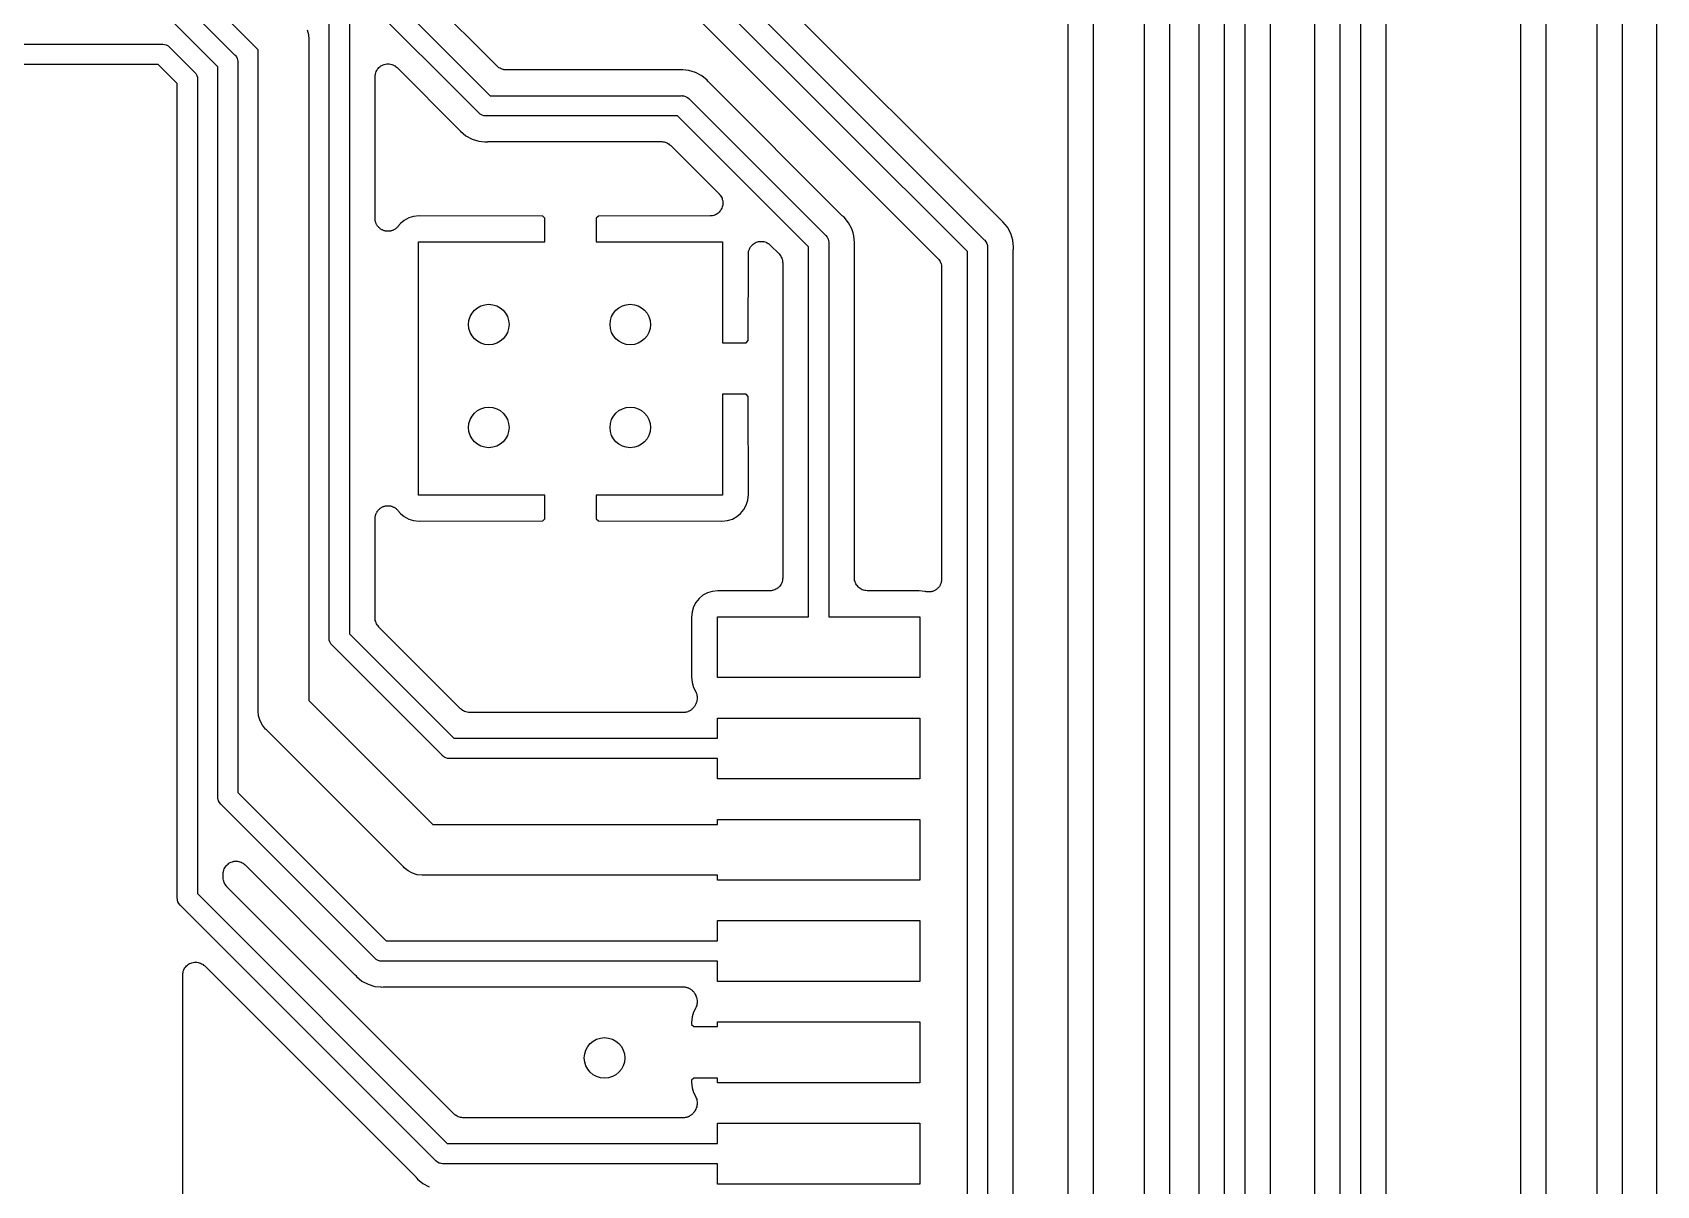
# Model space of a CAD drawing. Extents: x 49 to 143, y -158 to -38.
# Drawn here: x 126.81 to 142.85, y -92.06 to -80.68 of the extents above; entities that cross this region are included whole.
import ezdxf

# ---------------------------------------------------------------- set-up
doc = ezdxf.new("R2010")
doc.units = 0
doc.layers.add('BLACK', color=7, linetype='CONTINUOUS')

msp = doc.modelspace()

# ---------------------------------------------------------------- linework, layer by layer
at = {"layer": 'BLACK', "linetype": 'CONTINUOUS'}
for p, q in [((142.85, -38.2393), (142.85, -147.177)), ((142.261, -68.7447), (142.261, -126.15)), ((142.515, -126.131), (142.515, -68.7634)), ((141.761, -126.058), (141.761, -68.836)), ((141.507, -68.9938), (141.507, -116.2)), ((139.727, -99.5266), (139.727, -73.0537)), ((139.927, -73.0172), (139.927, -99.5631)), ((140.181, -99.5444), (140.181, -73.0359)), ((139.473, -73.2115), (139.473, -99.3688)), ((136.378, -82.537), (128.645, -74.8044)), ((128.452, -74.9708), (136.211, -82.7298)), ((136.044, -82.8454), (128.337, -75.138)), ((138.784, -76.9669), (138.784, -98.5471)), ((138.584, -98.5106), (138.584, -77.0034)), ((139.038, -98.5284), (139.038, -76.9856)), ((138.33, -77.1612), (138.33, -98.3528)), ((131.399, -81.0158), (128.001, -77.6174)), ((137.791, -77.5585), (137.791, -96.8887)), ((138.045, -96.87), (138.045, -77.5772)), ((127.808, -77.7838), (131.331, -81.307)), ((137.291, -96.7974), (137.291, -77.6498)), ((137.037, -77.8076), (137.037, -96.6396)), ((131.216, -81.4742), (127.692, -77.951)), ((129.041, -80.8554), (127.242, -79.056)), ((127.192, -79.2888), (128.808, -80.9055)), ((128.641, -81.0211), (127.076, -79.456)), ((132.697, -79.8574), (135.753, -82.9134)), ((129.523, -80.6557), (129.537, -80.7029)), ((129.741, -86.6561), (129.741, -80.5655)), ((129.941, -80.5289), (129.941, -86.6196)), ((116.923, -80.799), (128.09, -80.799)), ((128.09, -80.799), (128.095, -80.7985)), ((128.095, -80.7985), (128.1, -80.799)), ((128.1, -80.799), (128.1, -80.799)), ((128.1, -80.799), (128.114, -80.8004)), ((128.114, -80.8004), (128.133, -80.8062)), ((128.133, -80.8062), (128.15, -80.8155)), ((128.15, -80.8155), (128.166, -80.8279)), ((128.166, -80.8279), (128.169, -80.8318)), ((128.169, -80.8318), (128.408, -81.0712)), ((129.537, -80.7029), (129.542, -80.7519)), ((129.542, -80.7519), (129.541, -80.7641)), ((129.541, -80.7641), (129.541, -87.2775)), ((128.808, -80.9055), (128.812, -80.9086)), ((128.812, -80.9086), (128.825, -80.9239)), ((128.825, -80.9239), (128.834, -80.9412)), ((128.834, -80.9412), (128.837, -80.9529)), ((128.837, -80.9529), (128.84, -80.96)), ((128.84, -80.96), (128.84, -80.9601)), ((128.84, -80.9601), (128.841, -80.9748)), ((128.841, -80.9748), (128.841, -80.9748)), ((128.841, -80.9748), (128.842, -80.9797)), ((128.842, -80.9797), (128.841, -80.9846)), ((128.841, -80.9846), (128.841, -88.1866)), ((129.041, -87.3688), (129.041, -80.8554)), ((130.298, -80.9948), (130.31, -80.9937)), ((130.298, -80.9949), (130.298, -80.9948)), ((130.31, -80.9937), (130.322, -80.9926)), ((130.322, -80.9926), (130.323, -80.9926)), ((130.323, -80.9926), (130.323, -80.9926)), ((130.323, -80.9926), (130.335, -80.9939)), ((130.335, -80.9939), (130.347, -80.9951)), ((128.053, -80.999), (116.887, -80.999)), ((128.241, -81.1868), (128.053, -80.999)), ((128.408, -81.0712), (128.412, -81.0743)), ((128.412, -81.0743), (128.425, -81.0896)), ((128.425, -81.0896), (128.43, -81.1006)), ((128.43, -81.1006), (128.434, -81.1069)), ((128.434, -81.1069), (128.44, -81.1258)), ((128.44, -81.1258), (128.44, -81.1261)), ((128.44, -81.1261), (128.441, -81.1405)), ((128.441, -81.1405), (128.441, -81.1405)), ((128.441, -81.1405), (128.441, -81.1454)), ((128.441, -81.1454), (128.441, -81.1503)), ((128.441, -81.1503), (128.441, -89.1836)), ((128.641, -88.2231), (128.641, -81.0211)), ((130.195, -81.1178), (130.196, -81.1055)), ((130.195, -81.1182), (130.195, -81.1178)), ((130.195, -81.1183), (130.195, -81.1182)), ((130.195, -81.1196), (130.195, -81.1183)), ((130.195, -81.1183), (130.195, -81.1183)), ((130.195, -82.5186), (130.195, -81.1196)), ((130.196, -81.1055), (130.198, -81.0936)), ((130.198, -81.0932), (130.202, -81.0814)), ((130.198, -81.0934), (130.198, -81.0932)), ((130.198, -81.0936), (130.198, -81.0934)), ((130.202, -81.0814), (130.205, -81.07)), ((130.205, -81.0695), (130.211, -81.0589)), ((130.205, -81.0698), (130.205, -81.0695)), ((130.205, -81.07), (130.205, -81.0698)), ((130.211, -81.0589), (130.217, -81.0482)), ((130.217, -81.0478), (130.225, -81.0386)), ((130.217, -81.048), (130.217, -81.0478)), ((130.217, -81.0482), (130.217, -81.048)), ((130.225, -81.0386), (130.233, -81.0292)), ((130.233, -81.0288), (130.243, -81.0213)), ((130.233, -81.029), (130.233, -81.0288)), ((130.233, -81.0292), (130.233, -81.029)), ((130.243, -81.0213), (130.252, -81.0136)), ((130.252, -81.0135), (130.253, -81.0133)), ((130.252, -81.0136), (130.252, -81.0135)), ((130.253, -81.0133), (130.263, -81.0077)), ((130.263, -81.0077), (130.274, -81.002)), ((130.274, -81.0018), (130.286, -80.9984)), ((130.274, -81.0019), (130.274, -81.0018)), ((130.274, -81.002), (130.274, -81.0019)), ((130.286, -80.9984), (130.298, -80.9949)), ((130.298, -80.9949), (130.298, -80.9949)), ((130.347, -80.9951), (130.347, -80.9952)), ((130.347, -80.9952), (130.348, -80.9952)), ((130.348, -80.9952), (130.359, -80.9988)), ((130.359, -80.9988), (130.371, -81.0023)), ((130.371, -81.0023), (130.371, -81.0024)), ((130.371, -81.0024), (130.371, -81.0025)), ((130.371, -81.0025), (130.382, -81.0084)), ((130.382, -81.0084), (130.393, -81.014)), ((130.393, -81.014), (130.393, -81.0142)), ((130.393, -81.0142), (130.393, -81.0143)), ((130.393, -81.0143), (130.402, -81.022)), ((130.402, -81.022), (130.412, -81.0298)), ((130.412, -81.0298), (131.023, -81.6406)), ((131.408, -81.0232), (131.399, -81.0158)), ((131.417, -81.0308), (131.408, -81.0232)), ((131.418, -81.0311), (131.417, -81.0308)), ((131.418, -81.0315), (131.418, -81.0311)), ((131.429, -81.0371), (131.418, -81.0315)), ((131.439, -81.0427), (131.429, -81.0371)), ((131.44, -81.0429), (131.439, -81.0427)), ((131.44, -81.0432), (131.44, -81.0429)), ((131.451, -81.0467), (131.44, -81.0432)), ((131.463, -81.0502), (131.451, -81.0467)), ((131.463, -81.0503), (131.463, -81.0502)), ((131.464, -81.0505), (131.463, -81.0503)), ((131.476, -81.0517), (131.464, -81.0505)), ((131.487, -81.053), (131.476, -81.0517)), ((131.488, -81.053), (131.487, -81.053)), ((131.489, -81.053), (131.488, -81.053)), ((131.488, -81.053), (131.488, -81.053)), ((133.199, -81.053), (131.489, -81.053)), ((131.489, -81.053), (131.489, -81.053)), ((133.205, -81.0525), (133.199, -81.053)), ((133.21, -81.0525), (133.205, -81.0525)), ((133.212, -81.0524), (133.21, -81.0525)), ((133.223, -81.0513), (133.212, -81.0524)), ((133.234, -81.0524), (133.223, -81.0513)), ((133.292, -81.0581), (133.234, -81.0524)), ((133.234, -81.0524), (133.234, -81.0524)), ((133.359, -81.0784), (133.292, -81.0581)), ((133.421, -81.1112), (133.359, -81.0784)), ((133.475, -81.1555), (133.421, -81.1112)), ((128.241, -89.2201), (128.241, -81.1868)), ((131.331, -81.307), (133.218, -81.307)), ((133.218, -81.307), (133.223, -81.3065)), ((133.223, -81.3065), (133.228, -81.307)), ((133.228, -81.307), (133.228, -81.307)), ((133.228, -81.307), (133.243, -81.3084)), ((133.243, -81.3084), (133.261, -81.3142)), ((133.261, -81.3142), (133.279, -81.3235)), ((133.482, -81.1642), (133.475, -81.1555)), ((133.485, -81.1679), (133.482, -81.1642)), ((133.489, -81.1721), (133.485, -81.1679)), ((133.49, -81.1734), (133.489, -81.1721)), ((134.809, -82.492), (133.49, -81.1734)), ((131.219, -81.4781), (131.216, -81.4742)), ((133.279, -81.3235), (133.294, -81.3359)), ((133.294, -81.3359), (133.297, -81.3398)), ((133.297, -81.3398), (134.642, -82.6848)), ((131.222, -81.4812), (131.219, -81.4781)), ((131.225, -81.4834), (131.222, -81.4812)), ((131.222, -81.4812), (131.222, -81.4812)), ((131.234, -81.4905), (131.225, -81.4834)), ((131.251, -81.4998), (131.234, -81.4905)), ((131.27, -81.5056), (131.251, -81.4998)), ((131.285, -81.507), (131.27, -81.5056)), ((131.29, -81.5075), (131.285, -81.507)), ((131.285, -81.507), (131.285, -81.507)), ((131.295, -81.507), (131.29, -81.5075)), ((133.182, -81.507), (131.295, -81.507)), ((134.475, -82.8004), (133.182, -81.507)), ((131.023, -81.6406), (131.024, -81.6419)), ((131.024, -81.6419), (131.027, -81.6461)), ((131.027, -81.6461), (131.031, -81.6498)), ((131.031, -81.6498), (131.038, -81.6585)), ((131.038, -81.6585), (131.092, -81.7028)), ((131.092, -81.7028), (131.154, -81.7356)), ((131.154, -81.7356), (131.22, -81.7559)), ((131.22, -81.7559), (131.279, -81.7616)), ((131.279, -81.7616), (131.279, -81.7616)), ((131.279, -81.7616), (131.29, -81.7627)), ((131.29, -81.7627), (131.301, -81.7616)), ((131.301, -81.7616), (131.303, -81.7614)), ((131.303, -81.7614), (131.308, -81.7615)), ((131.308, -81.7615), (131.313, -81.761)), ((131.313, -81.761), (133.024, -81.761)), ((133.024, -81.761), (133.024, -81.761)), ((133.024, -81.761), (133.024, -81.761)), ((133.024, -81.761), (133.024, -81.761)), ((133.024, -81.761), (133.026, -81.761)), ((133.026, -81.761), (133.037, -81.7623)), ((133.037, -81.7623), (133.049, -81.7635)), ((133.049, -81.7635), (133.05, -81.7637)), ((133.05, -81.7637), (133.05, -81.7638)), ((133.05, -81.7638), (133.061, -81.7673)), ((133.061, -81.7673), (133.073, -81.7708)), ((133.073, -81.7708), (133.073, -81.7711)), ((133.073, -81.7711), (133.074, -81.7713)), ((133.074, -81.7713), (133.084, -81.7769)), ((133.084, -81.7769), (133.094, -81.7825)), ((133.094, -81.7825), (133.095, -81.7829)), ((133.095, -81.7829), (133.096, -81.7832)), ((133.096, -81.7832), (133.104, -81.7907)), ((133.104, -81.7907), (133.114, -81.7982)), ((133.114, -81.7982), (133.593, -82.2775)), ((133.593, -82.2775), (133.594, -82.2783)), ((133.594, -82.2783), (133.594, -82.2783)), ((133.594, -82.2783), (133.594, -82.2784)), ((133.594, -82.2784), (133.594, -82.2788)), ((133.594, -82.2788), (133.602, -82.2883)), ((133.602, -82.2883), (133.609, -82.2976)), ((133.614, -82.4276), (133.608, -82.4382)), ((133.608, -82.4382), (133.608, -82.4384)), ((133.609, -82.2976), (133.609, -82.2979)), ((133.609, -82.2979), (133.61, -82.2982)), ((133.61, -82.2982), (133.615, -82.309)), ((133.62, -82.417), (133.614, -82.4276)), ((133.615, -82.309), (133.621, -82.3196)), ((133.624, -82.4049), (133.62, -82.4164)), ((133.62, -82.4164), (133.62, -82.4167)), ((133.62, -82.4167), (133.62, -82.417)), ((133.621, -82.3196), (133.621, -82.3199)), ((133.621, -82.3199), (133.621, -82.3202)), ((133.621, -82.3202), (133.624, -82.3319)), ((133.624, -82.3319), (133.628, -82.3434)), ((133.627, -82.3933), (133.624, -82.4049)), ((133.628, -82.3927), (133.627, -82.393)), ((133.627, -82.393), (133.627, -82.3933)), ((133.628, -82.3434), (133.628, -82.3437)), ((133.628, -82.3437), (133.628, -82.344)), ((133.628, -82.344), (133.629, -82.3561)), ((133.629, -82.3808), (133.628, -82.3927)), ((133.629, -82.3561), (133.63, -82.368)), ((133.63, -82.3687), (133.629, -82.3808)), ((133.63, -82.368), (133.63, -82.3683)), ((133.63, -82.3683), (133.63, -82.3687)), ((130.196, -82.5246), (130.195, -82.5186)), ((130.196, -82.5306), (130.196, -82.5246)), ((130.197, -82.5369), (130.196, -82.5306)), ((130.197, -82.5432), (130.197, -82.5369)), ((130.199, -82.549), (130.197, -82.5432)), ((130.2, -82.5549), (130.199, -82.549)), ((130.203, -82.5609), (130.2, -82.5549)), ((130.205, -82.567), (130.203, -82.5609)), ((130.207, -82.5723), (130.205, -82.567)), ((130.21, -82.5779), (130.207, -82.5723)), ((130.213, -82.5832), (130.21, -82.5779)), ((130.216, -82.5889), (130.213, -82.5832)), ((130.22, -82.5935), (130.216, -82.5889)), ((130.223, -82.5985), (130.22, -82.5935)), ((130.228, -82.6031), (130.223, -82.5985)), ((130.445, -82.5695), (130.42, -82.5991)), ((130.483, -82.5378), (130.445, -82.5695)), ((130.527, -82.5142), (130.483, -82.5378)), ((130.575, -82.4997), (130.527, -82.5142)), ((130.631, -82.4942), (130.575, -82.4997)), ((131.85, -82.4959), (130.631, -82.4942)), ((131.871, -82.5169), (131.85, -82.4959)), ((131.871, -82.75), (131.871, -82.5169)), ((132.4, -82.4959), (132.379, -82.5169)), ((132.379, -82.5169), (132.379, -82.75)), ((133.503, -82.4943), (132.4, -82.4959)), ((133.515, -82.4932), (133.503, -82.4943)), ((133.527, -82.492), (133.515, -82.4932)), ((133.528, -82.4919), (133.527, -82.492)), ((133.539, -82.4884), (133.528, -82.4919)), ((133.528, -82.4919), (133.528, -82.4919)), ((133.551, -82.4849), (133.539, -82.4884)), ((133.552, -82.4847), (133.551, -82.4848)), ((133.551, -82.4848), (133.551, -82.4849)), ((133.562, -82.4791), (133.552, -82.4847)), ((133.573, -82.4734), (133.562, -82.4791)), ((133.574, -82.473), (133.573, -82.4732)), ((133.573, -82.4732), (133.573, -82.4734)), ((133.583, -82.4654), (133.574, -82.473)), ((133.592, -82.4578), (133.583, -82.4654)), ((133.593, -82.4573), (133.592, -82.4575)), ((133.592, -82.4575), (133.592, -82.4578)), ((133.6, -82.448), (133.593, -82.4573)), ((133.608, -82.4387), (133.6, -82.448)), ((133.608, -82.4384), (133.608, -82.4387)), ((134.813, -82.4954), (134.809, -82.492)), ((134.816, -82.4992), (134.813, -82.4954)), ((134.818, -82.5003), (134.816, -82.4992)), ((134.827, -82.5075), (134.818, -82.5003)), ((134.871, -82.5614), (134.827, -82.5075)), ((134.904, -82.6229), (134.871, -82.5614)), ((136.382, -82.5404), (136.378, -82.537)), ((136.385, -82.5442), (136.382, -82.5404)), ((136.387, -82.5453), (136.385, -82.5442)), ((136.396, -82.5525), (136.387, -82.5453)), ((136.44, -82.6064), (136.396, -82.5525)), ((130.232, -82.6081), (130.228, -82.6031)), ((130.237, -82.6119), (130.232, -82.6081)), ((130.241, -82.6162), (130.237, -82.6119)), ((130.246, -82.6198), (130.241, -82.6162)), ((130.251, -82.6239), (130.246, -82.6198)), ((130.256, -82.6267), (130.251, -82.6239)), ((130.261, -82.6301), (130.256, -82.6267)), ((130.267, -82.6326), (130.261, -82.6301)), ((130.273, -82.6357), (130.267, -82.6326)), ((130.279, -82.6374), (130.273, -82.6357)), ((130.284, -82.6398), (130.279, -82.6374)), ((130.29, -82.6411), (130.284, -82.6398)), ((130.297, -82.643), (130.29, -82.6411)), ((130.302, -82.6436), (130.297, -82.643)), ((130.308, -82.6448), (130.302, -82.6436)), ((130.315, -82.6449), (130.308, -82.6448)), ((130.321, -82.6456), (130.315, -82.6449)), ((130.327, -82.645), (130.321, -82.6456)), ((130.333, -82.6451), (130.327, -82.645)), ((130.339, -82.6439), (130.333, -82.6451)), ((130.346, -82.6433), (130.339, -82.6439)), ((130.352, -82.6416), (130.346, -82.6433)), ((130.358, -82.6405), (130.352, -82.6416)), ((130.363, -82.6381), (130.358, -82.6405)), ((130.37, -82.6363), (130.363, -82.6381)), ((130.375, -82.6335), (130.37, -82.6363)), ((130.381, -82.6313), (130.375, -82.6335)), ((130.386, -82.6278), (130.381, -82.6313)), ((130.392, -82.6248), (130.386, -82.6278)), ((130.396, -82.6211), (130.392, -82.6248)), ((130.401, -82.6178), (130.396, -82.6211)), ((130.406, -82.6133), (130.401, -82.6178)), ((130.411, -82.6093), (130.406, -82.6133)), ((130.415, -82.6047), (130.411, -82.6093)), ((130.419, -82.6005), (130.415, -82.6047)), ((130.42, -82.5991), (130.419, -82.6005)), ((130.625, -85.25), (130.625, -82.75)), ((130.625, -82.75), (131.871, -82.75)), ((132.379, -82.75), (133.625, -82.75)), ((133.625, -82.75), (133.625, -83.746)), ((133.949, -82.7599), (133.96, -82.7543)), ((133.96, -82.754), (133.972, -82.7506)), ((133.96, -82.7542), (133.96, -82.754)), ((133.96, -82.7543), (133.96, -82.7542)), ((133.972, -82.7506), (133.983, -82.7472)), ((133.983, -82.7472), (133.984, -82.7472)), ((133.984, -82.7471), (133.996, -82.746)), ((133.984, -82.7472), (133.984, -82.7471)), ((133.996, -82.746), (134.008, -82.7449)), ((134.008, -82.7449), (134.008, -82.7449)), ((134.008, -82.7449), (134.009, -82.7449)), ((134.009, -82.7449), (134.021, -82.7461)), ((134.021, -82.7461), (134.033, -82.7474)), ((134.033, -82.7474), (134.033, -82.7475)), ((134.033, -82.7475), (134.033, -82.7475)), ((134.033, -82.7475), (134.045, -82.7511)), ((134.045, -82.7511), (134.056, -82.7546)), ((134.056, -82.7546), (134.057, -82.7548)), ((134.057, -82.7548), (134.057, -82.7549)), ((134.057, -82.7549), (134.068, -82.7606)), ((134.642, -82.6848), (134.646, -82.6879)), ((134.646, -82.6879), (134.659, -82.7032)), ((134.659, -82.7032), (134.666, -82.7165)), ((134.666, -82.7165), (134.668, -82.7205)), ((134.668, -82.7205), (134.674, -82.7393)), ((134.674, -82.7393), (134.674, -82.7394)), ((134.674, -82.7394), (134.675, -82.7541)), ((134.675, -82.7541), (134.675, -82.7541)), ((134.675, -82.7541), (134.675, -82.759)), ((134.675, -82.759), (134.675, -82.7639)), ((134.915, -82.6601), (134.904, -82.6229)), ((134.924, -82.6896), (134.915, -82.6601)), ((134.915, -82.6601), (134.915, -82.6601)), ((134.931, -82.759), (134.924, -82.6896)), ((134.93, -82.7702), (134.931, -82.759)), ((136.211, -82.7298), (136.215, -82.7329)), ((136.215, -82.7329), (136.228, -82.7482)), ((136.228, -82.7482), (136.237, -82.7655)), ((136.473, -82.6679), (136.44, -82.6064)), ((136.483, -82.7016), (136.473, -82.6679)), ((136.493, -82.7346), (136.483, -82.7016)), ((136.483, -82.7016), (136.483, -82.7016)), ((136.5, -82.804), (136.493, -82.7346)), ((133.879, -83.7251), (133.881, -82.8716)), ((133.881, -82.8699), (133.882, -82.8578)), ((133.881, -82.8705), (133.881, -82.8699)), ((133.881, -82.8706), (133.881, -82.8705)), ((133.881, -82.8705), (133.881, -82.8705)), ((133.881, -82.8716), (133.881, -82.8706)), ((133.882, -82.8578), (133.883, -82.8459)), ((133.883, -82.8452), (133.887, -82.8338)), ((133.883, -82.8456), (133.883, -82.8452)), ((133.883, -82.8459), (133.883, -82.8456)), ((133.887, -82.8338), (133.891, -82.8222)), ((133.891, -82.8216), (133.897, -82.8111)), ((133.891, -82.8219), (133.891, -82.8216)), ((133.891, -82.8222), (133.891, -82.8219)), ((133.897, -82.8111), (133.903, -82.8005)), ((133.903, -82.7999), (133.911, -82.7908)), ((133.903, -82.8002), (133.903, -82.7999)), ((133.903, -82.8005), (133.903, -82.8002)), ((133.911, -82.7908), (133.918, -82.7814)), ((133.918, -82.7814), (133.919, -82.7812)), ((133.919, -82.781), (133.928, -82.7735)), ((133.919, -82.7812), (133.919, -82.781)), ((133.928, -82.7735), (133.938, -82.7658)), ((133.938, -82.7655), (133.949, -82.7599)), ((133.938, -82.7657), (133.938, -82.7655)), ((133.938, -82.7658), (133.938, -82.7657)), ((134.068, -82.7606), (134.078, -82.7663)), ((134.078, -82.7663), (134.079, -82.7665)), ((134.079, -82.7665), (134.079, -82.7667)), ((134.079, -82.7667), (134.088, -82.7743)), ((134.088, -82.7743), (134.097, -82.7821)), ((134.097, -82.7821), (134.184, -82.8684)), ((134.184, -82.8684), (134.184, -82.8687)), ((134.184, -82.8687), (134.184, -82.8687)), ((134.184, -82.8687), (134.184, -82.8688)), ((134.184, -82.8688), (134.185, -82.8697)), ((134.185, -82.8697), (134.192, -82.8788)), ((134.192, -82.8788), (134.2, -82.888)), ((134.2, -82.888), (134.2, -82.8885)), ((134.2, -82.8885), (134.201, -82.8891)), ((134.201, -82.8891), (134.206, -82.8995)), ((134.206, -82.8995), (134.211, -82.9098)), ((134.211, -82.9098), (134.212, -82.9105)), ((134.212, -82.9105), (134.212, -82.9111)), ((134.212, -82.9111), (134.215, -82.9224)), ((134.475, -86.45), (134.475, -82.8004)), ((134.675, -82.7639), (134.675, -86.45)), ((134.929, -82.7809), (134.93, -82.7755)), ((134.929, -82.7826), (134.929, -82.7809)), ((134.929, -86.0672), (134.929, -82.7826)), ((134.93, -82.7755), (134.93, -82.7702)), ((135.753, -82.9134), (135.753, -82.9137)), ((135.753, -82.9137), (135.753, -82.9137)), ((135.753, -82.9137), (135.753, -82.9138)), ((135.753, -82.9138), (135.754, -82.9147)), ((135.754, -82.9147), (135.761, -82.9239)), ((136.044, -95.3356), (136.044, -82.8454)), ((136.237, -82.7655), (136.24, -82.7749)), ((136.24, -82.7749), (136.243, -82.7844)), ((136.243, -82.7844), (136.243, -82.7861)), ((136.243, -82.7861), (136.244, -82.7991)), ((136.244, -82.7991), (136.244, -82.7991)), ((136.244, -82.7991), (136.244, -82.804)), ((136.244, -82.804), (136.244, -82.8089)), ((136.244, -82.8089), (136.244, -95.3721)), ((136.498, -82.8259), (136.499, -82.8205)), ((136.498, -82.8276), (136.498, -82.8259)), ((136.498, -95.3534), (136.498, -82.8276)), ((136.499, -82.8152), (136.5, -82.804)), ((136.499, -82.8205), (136.499, -82.8152)), ((134.215, -82.9224), (134.219, -82.9336)), ((134.219, -82.9336), (134.219, -82.9342)), ((134.219, -82.9342), (134.219, -82.9349)), ((134.219, -82.9349), (134.22, -82.9466)), ((134.22, -82.9466), (134.221, -82.9582)), ((134.221, -82.9582), (134.221, -86.0672)), ((135.761, -82.9239), (135.769, -82.933)), ((135.769, -82.933), (135.769, -82.9335)), ((135.769, -82.9335), (135.77, -82.9341)), ((135.77, -82.9341), (135.775, -82.9445)), ((135.775, -82.9445), (135.78, -82.9548)), ((135.78, -82.9548), (135.781, -82.9555)), ((135.781, -82.9555), (135.781, -82.9561)), ((135.781, -82.9561), (135.784, -82.9674)), ((135.784, -82.9674), (135.788, -82.9786)), ((135.788, -82.9786), (135.788, -82.9792)), ((135.788, -82.9792), (135.788, -82.9799)), ((135.788, -82.9799), (135.789, -82.9916)), ((135.789, -82.9916), (135.79, -83.0032)), ((135.79, -83.0032), (135.79, -86.0786)), ((133.625, -83.746), (133.858, -83.746)), ((133.858, -83.746), (133.879, -83.7251)), ((133.625, -84.254), (133.625, -85.25)), ((133.858, -84.254), (133.625, -84.254)), ((133.879, -84.2749), (133.858, -84.254)), ((133.881, -85.2439), (133.879, -84.2749)), ((131.871, -85.25), (130.625, -85.25)), ((131.871, -85.4831), (131.871, -85.25)), ((133.625, -85.25), (132.379, -85.25)), ((132.379, -85.25), (132.379, -85.4831)), ((133.861, -85.3477), (133.875, -85.2998)), ((133.875, -85.2998), (133.881, -85.2439)), ((130.195, -85.4796), (130.196, -85.4737)), ((130.195, -85.4814), (130.195, -85.4796)), ((130.195, -86.4618), (130.195, -85.4814)), ((130.196, -85.4676), (130.197, -85.4614)), ((130.196, -85.4737), (130.196, -85.4676)), ((130.197, -85.4614), (130.198, -85.455)), ((130.198, -85.455), (130.2, -85.4493)), ((130.2, -85.4493), (130.201, -85.4434)), ((130.201, -85.4434), (130.203, -85.4375)), ((130.203, -85.4375), (130.205, -85.4314)), ((130.205, -85.4314), (130.208, -85.4261)), ((130.208, -85.4261), (130.211, -85.4206)), ((130.211, -85.4206), (130.214, -85.4153)), ((130.214, -85.4153), (130.217, -85.4097)), ((130.217, -85.4097), (130.221, -85.4051)), ((130.221, -85.4051), (130.225, -85.4001)), ((130.225, -85.4001), (130.229, -85.3956)), ((130.229, -85.3956), (130.233, -85.3907)), ((130.233, -85.3907), (130.238, -85.3869)), ((130.238, -85.3869), (130.242, -85.3827)), ((130.242, -85.3827), (130.248, -85.3792)), ((130.248, -85.3792), (130.253, -85.3751)), ((130.253, -85.3751), (130.258, -85.3724)), ((130.258, -85.3724), (130.263, -85.3691)), ((130.263, -85.3691), (130.269, -85.3666)), ((130.269, -85.3666), (130.274, -85.3637)), ((130.274, -85.3637), (130.28, -85.362)), ((130.28, -85.362), (130.286, -85.3597)), ((130.286, -85.3597), (130.292, -85.3585)), ((130.292, -85.3585), (130.298, -85.3567)), ((130.298, -85.3567), (130.304, -85.3561)), ((130.304, -85.3561), (130.31, -85.355)), ((130.31, -85.355), (130.317, -85.355)), ((130.317, -85.355), (130.323, -85.3544)), ((130.323, -85.3544), (130.329, -85.3551)), ((130.329, -85.3551), (130.335, -85.3551)), ((130.335, -85.3551), (130.341, -85.3563)), ((130.341, -85.3563), (130.348, -85.357)), ((130.348, -85.357), (130.353, -85.3588)), ((130.353, -85.3588), (130.359, -85.36)), ((130.359, -85.36), (130.365, -85.3624)), ((130.365, -85.3624), (130.371, -85.3643)), ((130.371, -85.3643), (130.377, -85.3672)), ((130.377, -85.3672), (130.382, -85.3695)), ((130.382, -85.3695), (130.387, -85.3731)), ((130.387, -85.3731), (130.393, -85.3761)), ((130.393, -85.3761), (130.398, -85.38)), ((130.398, -85.38), (130.403, -85.3833)), ((130.403, -85.3833), (130.407, -85.3878)), ((130.407, -85.3878), (130.412, -85.3919)), ((130.412, -85.3919), (130.416, -85.3966)), ((130.416, -85.3966), (130.42, -85.4009)), ((130.42, -85.4009), (130.445, -85.4305)), ((130.445, -85.4305), (130.483, -85.4622)), ((130.483, -85.4622), (130.527, -85.4858)), ((131.85, -85.5041), (131.871, -85.4831)), ((132.379, -85.4831), (132.4, -85.5041)), ((133.723, -85.4858), (133.767, -85.4622)), ((133.767, -85.4622), (133.805, -85.4305)), ((133.805, -85.4305), (133.837, -85.3918)), ((133.837, -85.3918), (133.861, -85.3477)), ((130.527, -85.4858), (130.575, -85.5003)), ((130.575, -85.5003), (130.631, -85.5058)), ((130.631, -85.5058), (131.85, -85.5041)), ((132.4, -85.5041), (133.619, -85.5058)), ((133.619, -85.5058), (133.675, -85.5003)), ((133.675, -85.5003), (133.723, -85.4858)), ((134.211, -86.1172), (134.205, -86.1276)), ((134.215, -86.105), (134.211, -86.1164)), ((134.211, -86.1164), (134.211, -86.1168)), ((134.211, -86.1168), (134.211, -86.1172)), ((134.218, -86.0936), (134.215, -86.105)), ((134.22, -86.0808), (134.218, -86.0927)), ((134.218, -86.0927), (134.218, -86.0931)), ((134.218, -86.0931), (134.218, -86.0936)), ((134.221, -86.0689), (134.22, -86.0808)), ((134.221, -86.0672), (134.221, -86.068)), ((134.221, -86.068), (134.221, -86.068)), ((134.221, -86.068), (134.221, -86.0681)), ((134.221, -86.0681), (134.221, -86.0689)), ((134.93, -86.0791), (134.929, -86.0672)), ((134.931, -86.091), (134.93, -86.0791)), ((134.931, -86.0914), (134.931, -86.091)), ((134.931, -86.0918), (134.931, -86.0914)), ((134.935, -86.1033), (134.931, -86.0918)), ((134.938, -86.1147), (134.935, -86.1033)), ((134.938, -86.1151), (134.938, -86.1147)), ((134.939, -86.1156), (134.938, -86.1151)), ((134.944, -86.1261), (134.939, -86.1156)), ((134.95, -86.1367), (134.944, -86.1261)), ((135.782, -86.1223), (135.78, -86.1286)), ((135.784, -86.1163), (135.782, -86.1223)), ((135.785, -86.1105), (135.784, -86.1163)), ((135.787, -86.105), (135.785, -86.1105)), ((135.788, -86.0984), (135.787, -86.105)), ((135.789, -86.092), (135.788, -86.0984)), ((135.79, -86.0803), (135.789, -86.0861)), ((135.789, -86.0861), (135.789, -86.092)), ((135.79, -86.0786), (135.79, -86.0803)), ((133.395, -86.2695), (133.363, -86.3082)), ((133.433, -86.2378), (133.395, -86.2695)), ((133.477, -86.2142), (133.433, -86.2378)), ((133.525, -86.1997), (133.477, -86.2142)), ((133.581, -86.1942), (133.525, -86.1997)), ((134.094, -86.1942), (133.581, -86.1942)), ((134.106, -86.193), (134.094, -86.1942)), ((134.118, -86.1919), (134.106, -86.193)), ((134.119, -86.1917), (134.118, -86.1918)), ((134.118, -86.1918), (134.118, -86.1919)), ((134.13, -86.1883), (134.119, -86.1917)), ((134.142, -86.1849), (134.13, -86.1883)), ((134.153, -86.179), (134.142, -86.1846)), ((134.142, -86.1846), (134.142, -86.1847)), ((134.142, -86.1847), (134.142, -86.1849)), ((134.164, -86.1734), (134.153, -86.179)), ((134.174, -86.1654), (134.164, -86.1729)), ((134.164, -86.1729), (134.164, -86.1731)), ((134.164, -86.1731), (134.164, -86.1734)), ((134.183, -86.1579), (134.174, -86.1654)), ((134.191, -86.148), (134.183, -86.1573)), ((134.183, -86.1573), (134.183, -86.1576)), ((134.183, -86.1576), (134.183, -86.1579)), ((134.199, -86.1389), (134.191, -86.148)), ((134.205, -86.1276), (134.199, -86.1382)), ((134.199, -86.1382), (134.199, -86.1385)), ((134.199, -86.1385), (134.199, -86.1389)), ((134.95, -86.137), (134.95, -86.1367)), ((134.95, -86.1374), (134.95, -86.137)), ((134.958, -86.1467), (134.95, -86.1374)), ((134.965, -86.156), (134.958, -86.1467)), ((134.966, -86.1563), (134.965, -86.156)), ((134.966, -86.1566), (134.966, -86.1563)), ((134.975, -86.1643), (134.966, -86.1566)), ((134.984, -86.1719), (134.975, -86.1643)), ((134.985, -86.1722), (134.984, -86.1719)), ((134.985, -86.1724), (134.985, -86.1722)), ((134.996, -86.1781), (134.985, -86.1724)), ((135.006, -86.1839), (134.996, -86.1781)), ((135.006, -86.184), (135.006, -86.1839)), ((135.007, -86.1842), (135.006, -86.184)), ((135.018, -86.1878), (135.007, -86.1842)), ((135.03, -86.1914), (135.018, -86.1878)), ((135.03, -86.1916), (135.03, -86.1914)), ((135.03, -86.1914), (135.03, -86.1914)), ((135.042, -86.1928), (135.03, -86.1916)), ((135.054, -86.1941), (135.042, -86.1928)), ((135.055, -86.1942), (135.054, -86.1941)), ((135.056, -86.1942), (135.055, -86.1942)), ((135.055, -86.1942), (135.055, -86.1942)), ((135.055, -86.1942), (135.055, -86.1942)), ((135.569, -86.1942), (135.056, -86.1942)), ((135.625, -86.1997), (135.569, -86.1942)), ((135.626, -86.2001), (135.625, -86.1997)), ((135.632, -86.2012), (135.626, -86.2001)), ((135.637, -86.203), (135.632, -86.2012)), ((135.644, -86.2036), (135.637, -86.203)), ((135.65, -86.2049), (135.644, -86.2036)), ((135.656, -86.2049), (135.65, -86.2049)), ((135.662, -86.2055), (135.656, -86.2049)), ((135.669, -86.205), (135.662, -86.2055)), ((135.675, -86.205), (135.669, -86.205)), ((135.681, -86.2038), (135.675, -86.205)), ((135.687, -86.2033), (135.681, -86.2038)), ((135.693, -86.2014), (135.687, -86.2033)), ((135.7, -86.2002), (135.693, -86.2014)), ((135.705, -86.198), (135.7, -86.2002)), ((135.711, -86.1963), (135.705, -86.198)), ((135.716, -86.1933), (135.711, -86.1963)), ((135.722, -86.1908), (135.716, -86.1933)), ((135.727, -86.1875), (135.722, -86.1908)), ((135.733, -86.1848), (135.727, -86.1875)), ((135.738, -86.1807), (135.733, -86.1848)), ((135.743, -86.1771), (135.738, -86.1807)), ((135.747, -86.173), (135.743, -86.1771)), ((135.752, -86.1693), (135.747, -86.173)), ((135.756, -86.1643), (135.752, -86.1693)), ((135.761, -86.1596), (135.756, -86.1643)), ((135.764, -86.1548), (135.761, -86.1596)), ((135.768, -86.1503), (135.764, -86.1548)), ((135.771, -86.1445), (135.768, -86.1503)), ((135.775, -86.1391), (135.771, -86.1445)), ((135.777, -86.1337), (135.775, -86.1391)), ((135.78, -86.1286), (135.777, -86.1337)), ((133.325, -86.4002), (133.319, -86.4562)), ((133.339, -86.3523), (133.325, -86.4002)), ((133.363, -86.3082), (133.339, -86.3523)), ((130.196, -86.4735), (130.195, -86.4618)), ((130.197, -86.4852), (130.196, -86.4735)), ((130.197, -86.4858), (130.197, -86.4852)), ((130.197, -86.4865), (130.197, -86.4858)), ((130.201, -86.4977), (130.197, -86.4865)), ((130.204, -86.509), (130.201, -86.4977)), ((130.204, -86.5096), (130.204, -86.509)), ((130.205, -86.5102), (130.204, -86.5096)), ((130.21, -86.5206), (130.205, -86.5102)), ((130.216, -86.531), (130.21, -86.5206)), ((130.216, -86.5315), (130.216, -86.531)), ((130.216, -86.5321), (130.216, -86.5315)), ((130.224, -86.5412), (130.216, -86.5321)), ((130.231, -86.5503), (130.224, -86.5412)), ((130.232, -86.5513), (130.231, -86.5503)), ((130.232, -86.5516), (130.232, -86.5513)), ((130.232, -86.5513), (130.232, -86.5513)), ((130.232, -86.5513), (130.232, -86.5513)), ((131.039, -87.3588), (130.232, -86.5516)), ((133.319, -86.4562), (133.319, -87.0438)), ((133.575, -87.05), (133.575, -86.45)), ((133.575, -86.45), (134.475, -86.45)), ((134.675, -86.45), (135.575, -86.45)), ((135.575, -86.45), (135.575, -87.05)), ((129.741, -86.661), (129.741, -86.6561)), ((129.742, -86.6806), (129.741, -86.661)), ((129.748, -86.6978), (129.742, -86.6806)), ((129.748, -86.6995), (129.748, -86.6978)), ((129.757, -86.7169), (129.748, -86.6995)), ((129.77, -86.7321), (129.757, -86.7169)), ((129.774, -86.7352), (129.77, -86.7321)), ((130.856, -87.8172), (129.774, -86.7352)), ((129.941, -86.6196), (130.971, -87.65)), ((133.319, -87.0438), (133.325, -87.0998)), ((135.575, -87.05), (133.575, -87.05)), ((133.325, -87.0998), (133.339, -87.1477)), ((133.339, -87.1477), (133.362, -87.1901)), ((133.362, -87.1901), (133.362, -87.1906)), ((133.362, -87.1906), (133.362, -87.1906)), ((133.362, -87.1906), (133.362, -87.1907)), ((133.362, -87.1907), (133.363, -87.1917)), ((133.363, -87.1917), (133.367, -87.2026)), ((133.367, -87.2026), (133.372, -87.2136)), ((133.372, -87.2136), (133.372, -87.2142)), ((133.372, -87.2142), (133.372, -87.2147)), ((133.372, -87.2147), (133.374, -87.2263)), ((133.374, -87.2263), (133.376, -87.2379)), ((133.376, -87.2379), (133.376, -87.2385)), ((133.376, -87.2385), (133.376, -87.2391)), ((133.376, -87.2391), (133.376, -87.2509)), ((129.04, -87.381), (129.041, -87.3688)), ((129.045, -87.43), (129.04, -87.381)), ((129.541, -87.2775), (130.764, -88.5)), ((131.049, -87.3663), (131.039, -87.3588)), ((131.057, -87.3738), (131.049, -87.3663)), ((131.058, -87.3741), (131.057, -87.3738)), ((131.059, -87.3745), (131.058, -87.3741)), ((131.069, -87.3801), (131.059, -87.3745)), ((131.079, -87.3857), (131.069, -87.3801)), ((131.08, -87.3859), (131.079, -87.3857)), ((131.08, -87.3862), (131.08, -87.3859)), ((131.092, -87.3897), (131.08, -87.3862)), ((131.103, -87.3932), (131.092, -87.3897)), ((131.103, -87.3933), (131.103, -87.3932)), ((131.104, -87.3935), (131.103, -87.3933)), ((131.116, -87.3947), (131.104, -87.3935)), ((131.127, -87.396), (131.116, -87.3947)), ((131.129, -87.396), (131.127, -87.396)), ((133.24, -87.396), (131.129, -87.396)), ((131.129, -87.396), (131.129, -87.396)), ((131.129, -87.396), (131.129, -87.396)), ((131.129, -87.396), (131.129, -87.396)), ((133.245, -87.3954), (133.24, -87.396)), ((133.251, -87.3955), (133.245, -87.3954)), ((133.258, -87.3942), (133.251, -87.3955)), ((133.264, -87.3936), (133.258, -87.3942)), ((133.27, -87.392), (133.264, -87.3936)), ((133.275, -87.3909), (133.27, -87.392)), ((133.282, -87.3884), (133.275, -87.3909)), ((133.288, -87.3864), (133.282, -87.3884)), ((133.293, -87.3838), (133.288, -87.3864)), ((133.298, -87.3817), (133.293, -87.3838)), ((133.304, -87.378), (133.298, -87.3817)), ((133.31, -87.3748), (133.304, -87.378)), ((133.314, -87.3712), (133.31, -87.3748)), ((133.319, -87.3681), (133.314, -87.3712)), ((133.324, -87.3634), (133.319, -87.3681)), ((133.329, -87.3591), (133.324, -87.3634)), ((133.333, -87.3548), (133.329, -87.3591)), ((133.337, -87.3508), (133.333, -87.3548)), ((133.341, -87.3452), (133.337, -87.3508)), ((133.345, -87.34), (133.341, -87.3452)), ((133.348, -87.3351), (133.345, -87.34)), ((133.351, -87.3304), (133.348, -87.3351)), ((133.352, -87.3289), (133.351, -87.3304)), ((133.362, -87.3099), (133.352, -87.3289)), ((133.366, -87.299), (133.362, -87.3099)), ((133.371, -87.2881), (133.366, -87.299)), ((133.374, -87.2754), (133.371, -87.287)), ((133.371, -87.287), (133.371, -87.2875)), ((133.371, -87.2875), (133.371, -87.2881)), ((133.376, -87.2639), (133.374, -87.2754)), ((133.376, -87.2509), (133.376, -87.2627)), ((133.376, -87.2627), (133.376, -87.2633)), ((133.376, -87.2633), (133.376, -87.2639)), ((129.056, -87.4667), (129.045, -87.43)), ((129.059, -87.4772), (129.056, -87.4667)), ((129.082, -87.5206), (129.059, -87.4772)), ((129.113, -87.5587), (129.082, -87.5206)), ((129.123, -87.5665), (129.113, -87.5587)), ((130.475, -88.9181), (129.123, -87.5665)), ((133.575, -87.65), (133.575, -87.45)), ((133.575, -87.45), (135.575, -87.45)), ((135.575, -87.45), (135.575, -88.05)), ((130.971, -87.65), (133.575, -87.65)), ((130.859, -87.8211), (130.856, -87.8172)), ((130.874, -87.8335), (130.859, -87.8211)), ((130.882, -87.8377), (130.874, -87.8335)), ((130.892, -87.8428), (130.882, -87.8377)), ((130.91, -87.8486), (130.892, -87.8428)), ((130.912, -87.8487), (130.91, -87.8486)), ((130.925, -87.85), (130.912, -87.8487)), ((130.93, -87.8505), (130.925, -87.85)), ((130.925, -87.85), (130.925, -87.85)), ((130.935, -87.85), (130.93, -87.8505)), ((133.575, -87.85), (130.935, -87.85)), ((133.575, -88.05), (133.575, -87.85)), ((135.575, -88.05), (133.575, -88.05)), ((128.841, -88.1866), (130.304, -89.65)), ((128.641, -88.228), (128.641, -88.2231)), ((128.641, -88.2329), (128.641, -88.228)), ((128.642, -88.244), (128.641, -88.2329)), ((128.641, -88.2329), (128.641, -88.2329)), ((128.642, -88.2476), (128.642, -88.244)), ((128.644, -88.2512), (128.642, -88.2476)), ((128.648, -88.2665), (128.644, -88.2512)), ((128.657, -88.2838), (128.648, -88.2665)), ((128.67, -88.2991), (128.657, -88.2838)), ((128.674, -88.3022), (128.67, -88.2991)), ((130.189, -89.8172), (128.674, -88.3022)), ((130.764, -88.5), (133.575, -88.5)), ((133.575, -88.5), (133.575, -88.45)), ((133.575, -88.45), (135.575, -88.45)), ((135.575, -88.45), (135.575, -89.05)), ((128.695, -88.9875), (128.696, -88.9753)), ((128.695, -88.9879), (128.695, -88.9875)), ((128.695, -88.9892), (128.695, -88.9879)), ((128.695, -88.9879), (128.695, -88.9879)), ((128.695, -88.9879), (128.695, -88.9879)), ((128.695, -89.0258), (128.695, -88.9892)), ((128.696, -88.9753), (128.698, -88.9633)), ((128.698, -88.9628), (128.701, -88.9512)), ((128.698, -88.9631), (128.698, -88.9628)), ((128.698, -88.9633), (128.698, -88.9631)), ((128.701, -88.9512), (128.705, -88.9396)), ((128.705, -88.9392), (128.711, -88.9286)), ((128.705, -88.9394), (128.705, -88.9392)), ((128.705, -88.9396), (128.705, -88.9394)), ((128.711, -88.9286), (128.717, -88.9179)), ((128.717, -88.9175), (128.725, -88.9082)), ((128.717, -88.9177), (128.717, -88.9175)), ((128.717, -88.9179), (128.717, -88.9177)), ((128.725, -88.9082), (128.733, -88.8988)), ((128.733, -88.8985), (128.743, -88.8909)), ((128.733, -88.8987), (128.733, -88.8985)), ((128.733, -88.8988), (128.733, -88.8987)), ((128.743, -88.8909), (128.752, -88.8832)), ((128.752, -88.883), (128.763, -88.8774)), ((128.752, -88.8831), (128.752, -88.883)), ((128.752, -88.8832), (128.752, -88.8831)), ((128.763, -88.8774), (128.774, -88.8717)), ((128.774, -88.8715), (128.786, -88.8681)), ((128.774, -88.8716), (128.774, -88.8715)), ((128.774, -88.8717), (128.774, -88.8716)), ((128.786, -88.8681), (128.798, -88.8646)), ((128.798, -88.8645), (128.81, -88.8634)), ((128.798, -88.8646), (128.798, -88.8645)), ((128.798, -88.8646), (128.798, -88.8646)), ((128.81, -88.8634), (128.822, -88.8622)), ((128.822, -88.8622), (128.823, -88.8623)), ((128.823, -88.8623), (128.823, -88.8622)), ((128.823, -88.8622), (128.835, -88.8635)), ((128.835, -88.8635), (128.847, -88.8648)), ((128.847, -88.8648), (128.847, -88.8648)), ((128.847, -88.8648), (128.848, -88.8648)), ((128.848, -88.8648), (128.859, -88.8685)), ((128.859, -88.8685), (128.871, -88.872)), ((128.871, -88.872), (128.871, -88.8721)), ((128.871, -88.8721), (128.871, -88.8722)), ((128.871, -88.8722), (128.882, -88.878)), ((128.882, -88.878), (128.893, -88.8837)), ((128.893, -88.8837), (128.893, -88.8839)), ((128.893, -88.8839), (128.893, -88.884)), ((128.893, -88.884), (128.902, -88.8917)), ((128.902, -88.8917), (128.912, -88.8994)), ((128.912, -88.8994), (129.996, -89.9836)), ((130.482, -88.9276), (130.475, -88.9181)), ((130.52, -88.9589), (130.482, -88.9276)), ((130.558, -88.9792), (130.52, -88.9589)), ((130.564, -88.9821), (130.558, -88.9792)), ((130.611, -88.9964), (130.564, -88.9821)), ((130.66, -89.0012), (130.611, -88.9964)), ((130.672, -89), (130.66, -89.0012)), ((133.575, -89), (130.672, -89)), ((133.575, -89.05), (133.575, -89)), ((128.696, -89.0374), (128.695, -89.0258)), ((128.697, -89.0491), (128.696, -89.0374)), ((128.697, -89.0498), (128.697, -89.0491)), ((128.697, -89.0504), (128.697, -89.0498)), ((128.701, -89.0616), (128.697, -89.0504)), ((128.704, -89.0729), (128.701, -89.0616)), ((128.704, -89.0735), (128.704, -89.0729)), ((128.705, -89.0742), (128.704, -89.0735)), ((128.71, -89.0845), (128.705, -89.0742)), ((128.715, -89.0949), (128.71, -89.0845)), ((128.716, -89.0955), (128.715, -89.0949)), ((128.716, -89.0961), (128.716, -89.0955)), ((128.724, -89.1051), (128.716, -89.0961)), ((128.731, -89.1143), (128.724, -89.1051)), ((128.732, -89.1152), (128.731, -89.1143)), ((128.732, -89.1153), (128.732, -89.1152)), ((128.732, -89.1156), (128.732, -89.1153)), ((128.732, -89.1153), (128.732, -89.1153)), ((130.975, -91.3588), (128.732, -89.1156)), ((135.575, -89.05), (133.575, -89.05)), ((128.241, -89.225), (128.241, -89.2201)), ((128.241, -89.2299), (128.241, -89.225)), ((128.242, -89.2384), (128.241, -89.2299)), ((128.241, -89.2299), (128.241, -89.2299)), ((128.242, -89.2446), (128.242, -89.2384)), ((128.243, -89.2466), (128.242, -89.2446)), ((128.248, -89.2635), (128.243, -89.2466)), ((128.257, -89.2808), (128.248, -89.2635)), ((128.27, -89.2961), (128.257, -89.2808)), ((128.274, -89.2992), (128.27, -89.2961)), ((130.792, -91.8172), (128.274, -89.2992)), ((128.441, -89.1836), (130.907, -91.65)), ((133.575, -89.65), (133.575, -89.45)), ((133.575, -89.45), (135.575, -89.45)), ((135.575, -89.45), (135.575, -90.05)), ((130.304, -89.65), (133.575, -89.65)), ((128.295, -89.9845), (128.296, -89.9722)), ((128.296, -89.9722), (128.298, -89.9603)), ((128.298, -89.9598), (128.301, -89.9482)), ((128.298, -89.9601), (128.298, -89.9598)), ((128.298, -89.9603), (128.298, -89.9601)), ((128.301, -89.9482), (128.305, -89.9366)), ((128.305, -89.9362), (128.311, -89.9256)), ((128.305, -89.9364), (128.305, -89.9362)), ((128.305, -89.9366), (128.305, -89.9364)), ((128.311, -89.9256), (128.317, -89.9149)), ((128.317, -89.9145), (128.325, -89.9052)), ((128.317, -89.9147), (128.317, -89.9145)), ((128.317, -89.9149), (128.317, -89.9147)), ((128.325, -89.9052), (128.333, -89.8958)), ((128.333, -89.8955), (128.343, -89.8879)), ((128.333, -89.8957), (128.333, -89.8955)), ((128.333, -89.8958), (128.333, -89.8957)), ((128.343, -89.8879), (128.352, -89.8802)), ((128.352, -89.88), (128.363, -89.8744)), ((128.352, -89.8801), (128.352, -89.88)), ((128.352, -89.8802), (128.352, -89.8801)), ((128.363, -89.8744), (128.374, -89.8687)), ((128.374, -89.8685), (128.386, -89.8651)), ((128.374, -89.8686), (128.374, -89.8685)), ((128.374, -89.8687), (128.374, -89.8686)), ((128.386, -89.8651), (128.398, -89.8616)), ((128.398, -89.8615), (128.41, -89.8604)), ((128.398, -89.8616), (128.398, -89.8615)), ((128.398, -89.8615), (128.398, -89.8615)), ((128.41, -89.8604), (128.422, -89.8592)), ((128.422, -89.8592), (128.423, -89.8593)), ((128.423, -89.8593), (128.423, -89.8592)), ((128.423, -89.8592), (128.435, -89.8605)), ((128.435, -89.8605), (128.447, -89.8617)), ((128.447, -89.8617), (128.447, -89.8618)), ((128.447, -89.8618), (128.448, -89.8618)), ((128.448, -89.8618), (128.459, -89.8655)), ((128.459, -89.8655), (128.471, -89.869)), ((128.471, -89.869), (128.471, -89.8691)), ((128.471, -89.8691), (128.471, -89.8692)), ((128.471, -89.8692), (128.482, -89.875)), ((128.482, -89.875), (128.493, -89.8807)), ((128.493, -89.8807), (128.493, -89.8808)), ((128.493, -89.8808), (128.493, -89.8809)), ((128.493, -89.8809), (128.502, -89.8887)), ((128.502, -89.8887), (128.512, -89.8964)), ((128.512, -89.8964), (130.599, -91.9836)), ((130.192, -89.8211), (130.189, -89.8172)), ((130.207, -89.8335), (130.192, -89.8211)), ((130.225, -89.8428), (130.207, -89.8335)), ((130.234, -89.8456), (130.225, -89.8428)), ((130.243, -89.8486), (130.234, -89.8456)), ((130.247, -89.8489), (130.243, -89.8486)), ((130.258, -89.85), (130.247, -89.8489)), ((130.263, -89.8505), (130.258, -89.85)), ((130.258, -89.85), (130.258, -89.85)), ((130.268, -89.85), (130.263, -89.8505)), ((133.575, -89.85), (130.268, -89.85)), ((133.575, -90.05), (133.575, -89.85)), ((128.295, -89.9849), (128.295, -89.9845)), ((128.295, -89.9862), (128.295, -89.9849)), ((128.295, -89.9849), (128.295, -89.9849)), ((128.295, -89.9849), (128.295, -89.9849)), ((128.295, -95.3068), (128.295, -89.9862)), ((129.996, -89.9836), (129.997, -89.9849)), ((129.997, -89.9849), (130.001, -89.9891)), ((130.001, -89.9891), (130.004, -89.9928)), ((130.004, -89.9928), (130.011, -90.0015)), ((130.011, -90.0015), (130.065, -90.0458)), ((130.065, -90.0458), (130.127, -90.0786)), ((130.127, -90.0786), (130.194, -90.0989)), ((130.194, -90.0989), (130.252, -90.1046)), ((130.252, -90.1046), (130.252, -90.1046)), ((130.252, -90.1046), (130.263, -90.1057)), ((130.263, -90.1057), (130.274, -90.1046)), ((130.274, -90.1046), (130.276, -90.1044)), ((130.276, -90.1044), (130.281, -90.1045)), ((130.281, -90.1045), (130.287, -90.104)), ((130.287, -90.104), (133.24, -90.104)), ((133.24, -90.104), (133.242, -90.104)), ((133.242, -90.104), (133.247, -90.1046)), ((133.247, -90.1046), (133.253, -90.1047)), ((133.253, -90.1047), (133.259, -90.106)), ((133.259, -90.106), (133.266, -90.1068)), ((133.266, -90.1068), (133.272, -90.1085)), ((133.272, -90.1085), (133.277, -90.1096)), ((133.277, -90.1096), (133.283, -90.1122)), ((133.283, -90.1122), (133.29, -90.1143)), ((133.29, -90.1143), (133.295, -90.117)), ((133.295, -90.117), (133.3, -90.1192)), ((133.3, -90.1192), (133.306, -90.1229)), ((133.306, -90.1229), (133.311, -90.1262)), ((133.311, -90.1262), (133.316, -90.1298)), ((133.316, -90.1298), (133.32, -90.133)), ((133.32, -90.133), (133.325, -90.1378)), ((135.575, -90.05), (133.575, -90.05)), ((133.325, -90.1378), (133.33, -90.1421)), ((133.33, -90.1421), (133.334, -90.1465)), ((133.334, -90.1465), (133.338, -90.1505)), ((133.338, -90.1505), (133.342, -90.1562)), ((133.342, -90.1562), (133.346, -90.1615)), ((133.346, -90.1615), (133.349, -90.1665)), ((133.349, -90.1665), (133.352, -90.1711)), ((133.352, -90.1711), (133.362, -90.1901)), ((133.362, -90.1901), (133.362, -90.1906)), ((133.362, -90.1906), (133.362, -90.1906)), ((133.362, -90.1906), (133.362, -90.1906)), ((133.362, -90.1906), (133.363, -90.1917)), ((133.363, -90.1917), (133.367, -90.2028)), ((133.371, -90.2881), (133.366, -90.299)), ((133.367, -90.2028), (133.372, -90.2136)), ((133.374, -90.2754), (133.371, -90.287)), ((133.371, -90.287), (133.371, -90.2875)), ((133.371, -90.2875), (133.371, -90.2881)), ((133.372, -90.2136), (133.372, -90.2142)), ((133.372, -90.2142), (133.372, -90.2147)), ((133.372, -90.2147), (133.374, -90.2263)), ((133.374, -90.2263), (133.376, -90.2379)), ((133.376, -90.2639), (133.374, -90.2754)), ((133.376, -90.2379), (133.376, -90.2385)), ((133.376, -90.2385), (133.376, -90.2391)), ((133.376, -90.2391), (133.376, -90.2509)), ((133.376, -90.2509), (133.376, -90.2627)), ((133.376, -90.2627), (133.376, -90.2633)), ((133.376, -90.2633), (133.376, -90.2639)), ((133.325, -90.4002), (133.319, -90.4547)), ((133.319, -90.4547), (133.32, -90.4739)), ((133.339, -90.3523), (133.325, -90.4002)), ((133.362, -90.3099), (133.339, -90.3523)), ((133.366, -90.299), (133.362, -90.3099)), ((133.575, -90.496), (133.575, -90.45)), ((133.575, -90.45), (135.575, -90.45)), ((135.575, -90.45), (135.575, -91.05)), ((133.32, -90.4739), (133.342, -90.496)), ((133.342, -90.496), (133.575, -90.496)), ((133.32, -91.0261), (133.319, -91.0453)), ((133.319, -91.0453), (133.325, -91.0998)), ((133.342, -91.004), (133.32, -91.0261)), ((133.575, -91.004), (133.342, -91.004)), ((133.575, -91.05), (133.575, -91.004)), ((135.575, -91.05), (133.575, -91.05)), ((133.325, -91.0998), (133.339, -91.1477)), ((133.339, -91.1477), (133.362, -91.1901)), ((133.362, -91.1901), (133.362, -91.1906)), ((133.362, -91.1906), (133.362, -91.1906)), ((133.362, -91.1906), (133.362, -91.1907)), ((133.362, -91.1907), (133.363, -91.1917)), ((133.363, -91.1917), (133.367, -91.2026)), ((133.367, -91.2026), (133.372, -91.2136)), ((133.372, -91.2136), (133.372, -91.2142)), ((133.372, -91.2142), (133.372, -91.2147)), ((133.372, -91.2147), (133.374, -91.2263)), ((133.374, -91.2263), (133.376, -91.2379)), ((133.376, -91.2379), (133.376, -91.2385)), ((133.376, -91.2385), (133.376, -91.2391)), ((133.376, -91.2391), (133.376, -91.2509)), ((133.376, -91.2509), (133.376, -91.2627)), ((130.984, -91.3662), (130.975, -91.3588)), ((130.993, -91.3738), (130.984, -91.3662)), ((130.994, -91.3741), (130.993, -91.3738)), ((130.995, -91.3745), (130.994, -91.3741)), ((131.005, -91.3801), (130.995, -91.3745)), ((131.015, -91.3857), (131.005, -91.3801)), ((131.016, -91.3859), (131.015, -91.3857)), ((131.016, -91.3862), (131.016, -91.3859)), ((131.028, -91.3897), (131.016, -91.3862)), ((131.039, -91.3932), (131.028, -91.3897)), ((131.039, -91.3933), (131.039, -91.3932)), ((131.04, -91.3935), (131.039, -91.3933)), ((131.052, -91.3947), (131.04, -91.3935)), ((131.063, -91.396), (131.052, -91.3947)), ((131.065, -91.396), (131.063, -91.396)), ((133.24, -91.396), (131.065, -91.396)), ((131.065, -91.396), (131.065, -91.396)), ((131.065, -91.396), (131.065, -91.396)), ((131.065, -91.396), (131.065, -91.396)), ((133.245, -91.3954), (133.24, -91.396)), ((133.251, -91.3955), (133.245, -91.3954)), ((133.258, -91.3942), (133.251, -91.3955)), ((133.264, -91.3936), (133.258, -91.3942)), ((133.27, -91.392), (133.264, -91.3936)), ((133.275, -91.3909), (133.27, -91.392)), ((133.282, -91.3884), (133.275, -91.3909)), ((133.288, -91.3864), (133.282, -91.3884)), ((133.293, -91.3838), (133.288, -91.3864)), ((133.298, -91.3817), (133.293, -91.3838)), ((133.304, -91.378), (133.298, -91.3817)), ((133.31, -91.3748), (133.304, -91.378)), ((133.314, -91.3712), (133.31, -91.3748)), ((133.319, -91.3681), (133.314, -91.3712)), ((133.324, -91.3634), (133.319, -91.3681)), ((133.329, -91.3591), (133.324, -91.3634)), ((133.333, -91.3548), (133.329, -91.3591)), ((133.337, -91.3508), (133.333, -91.3548)), ((133.341, -91.3452), (133.337, -91.3508)), ((133.345, -91.34), (133.341, -91.3452)), ((133.348, -91.3351), (133.345, -91.34)), ((133.351, -91.3304), (133.348, -91.3351)), ((133.352, -91.3289), (133.351, -91.3304)), ((133.362, -91.3099), (133.352, -91.3289)), ((133.366, -91.299), (133.362, -91.3099)), ((133.371, -91.2881), (133.366, -91.299)), ((133.374, -91.2754), (133.371, -91.287)), ((133.371, -91.287), (133.371, -91.2875)), ((133.371, -91.2875), (133.371, -91.2881)), ((133.376, -91.2639), (133.374, -91.2754)), ((133.376, -91.2627), (133.376, -91.2633)), ((133.376, -91.2633), (133.376, -91.2639)), ((133.575, -91.65), (133.575, -91.45)), ((133.575, -91.45), (135.575, -91.45)), ((135.575, -91.45), (135.575, -92.05)), ((130.907, -91.65), (133.575, -91.65)), ((130.795, -91.8211), (130.792, -91.8172)), ((130.81, -91.8335), (130.795, -91.8211)), ((130.828, -91.8428), (130.81, -91.8335)), ((130.836, -91.8453), (130.828, -91.8428)), ((130.846, -91.8486), (130.836, -91.8453)), ((130.848, -91.8487), (130.846, -91.8486)), ((130.861, -91.85), (130.848, -91.8487)), ((130.866, -91.8505), (130.861, -91.85)), ((130.861, -91.85), (130.861, -91.85)), ((130.871, -91.85), (130.866, -91.8505)), ((133.575, -91.85), (130.871, -91.85)), ((133.575, -92.05), (133.575, -91.85)), ((130.599, -91.9836), (130.6, -91.9849)), ((130.6, -91.9849), (130.604, -91.9891)), ((130.604, -91.9891), (130.607, -91.9928)), ((130.607, -91.9928), (130.614, -92.0015)), ((130.614, -92.0015), (130.668, -92.0458)), ((130.668, -92.0458), (130.73, -92.0786)), ((135.575, -92.05), (133.575, -92.05))]:
    msp.add_line(p, q, dxfattribs=at)
at = {"layer": 'BLACK'}
for centre in [(131.318, -83.566), (132.715, -83.566), (131.318, -84.582), (132.715, -84.582), (132.461, -90.805)]:
    msp.add_circle(centre, 0.2, dxfattribs=at)

doc.saveas('drawing.dxf')
